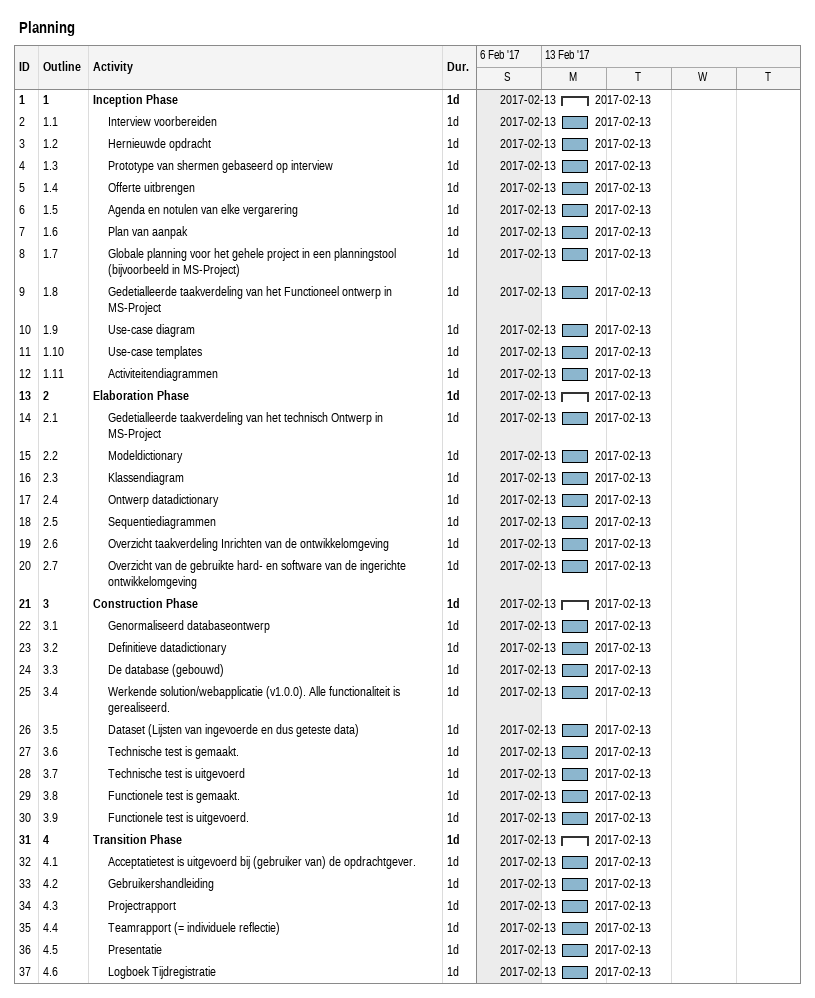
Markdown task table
Planning

| ID | WBS | Task | Duration | Start | Finish |
|---|---|---|---|---|---|
| 1 | 1 | **Inception Phase** | 1d | 2017-02-13 | 2017-02-13 |
| 2 | 1.1 | Interview voorbereiden | 1d | 2017-02-13 | 2017-02-13 |
| 3 | 1.2 | Hernieuwde opdracht | 1d | 2017-02-13 | 2017-02-13 |
| 4 | 1.3 | Prototype van shermen gebaseerd op interview | 1d | 2017-02-13 | 2017-02-13 |
| 5 | 1.4 | Offerte uitbrengen | 1d | 2017-02-13 | 2017-02-13 |
| 6 | 1.5 | Agenda en notulen van elke vergarering | 1d | 2017-02-13 | 2017-02-13 |
| 7 | 1.6 | Plan van aanpak | 1d | 2017-02-13 | 2017-02-13 |
| 8 | 1.7 | Globale planning voor het gehele project in een planningstool (bijvoorbeeld in MS-Project) | 1d | 2017-02-13 | 2017-02-13 |
| 9 | 1.8 | Gedetialleerde taakverdeling van het Functioneel ontwerp in MS-Project | 1d | 2017-02-13 | 2017-02-13 |
| 10 | 1.9 | Use-case diagram | 1d | 2017-02-13 | 2017-02-13 |
| 11 | 1.10 | Use-case templates | 1d | 2017-02-13 | 2017-02-13 |
| 12 | 1.11 | Activiteitendiagrammen | 1d | 2017-02-13 | 2017-02-13 |
| 13 | 2 | **Elaboration Phase** | 1d | 2017-02-13 | 2017-02-13 |
| 14 | 2.1 | Gedetialleerde taakverdeling van het technisch Ontwerp in MS-Project | 1d | 2017-02-13 | 2017-02-13 |
| 15 | 2.2 | Modeldictionary | 1d | 2017-02-13 | 2017-02-13 |
| 16 | 2.3 | Klassendiagram | 1d | 2017-02-13 | 2017-02-13 |
| 17 | 2.4 | Ontwerp datadictionary | 1d | 2017-02-13 | 2017-02-13 |
| 18 | 2.5 | Sequentiediagrammen | 1d | 2017-02-13 | 2017-02-13 |
| 19 | 2.6 | Overzicht taakverdeling Inrichten van de ontwikkelomgeving | 1d | 2017-02-13 | 2017-02-13 |
| 20 | 2.7 | Overzicht van de gebruikte hard- en software van de ingerichte ontwikkelomgeving | 1d | 2017-02-13 | 2017-02-13 |
| 21 | 3 | **Construction Phase** | 1d | 2017-02-13 | 2017-02-13 |
| 22 | 3.1 | Genormaliseerd databaseontwerp | 1d | 2017-02-13 | 2017-02-13 |
| 23 | 3.2 | Definitieve datadictionary | 1d | 2017-02-13 | 2017-02-13 |
| 24 | 3.3 | De database (gebouwd) | 1d | 2017-02-13 | 2017-02-13 |
| 25 | 3.4 | Werkende solution/webapplicatie (v1.0.0). Alle functionaliteit is gerealiseerd. | 1d | 2017-02-13 | 2017-02-13 |
| 26 | 3.5 | Dataset (Lijsten van ingevoerde en dus geteste data) | 1d | 2017-02-13 | 2017-02-13 |
| 27 | 3.6 | Technische test is gemaakt. | 1d | 2017-02-13 | 2017-02-13 |
| 28 | 3.7 | Technische test is uitgevoerd | 1d | 2017-02-13 | 2017-02-13 |
| 29 | 3.8 | Functionele test is gemaakt. | 1d | 2017-02-13 | 2017-02-13 |
| 30 | 3.9 | Functionele test is uitgevoerd. | 1d | 2017-02-13 | 2017-02-13 |
| 31 | 4 | **Transition Phase** | 1d | 2017-02-13 | 2017-02-13 |
| 32 | 4.1 | Acceptatietest is uitgevoerd bij (gebruiker van) de opdrachtgever. | 1d | 2017-02-13 | 2017-02-13 |
| 33 | 4.2 | Gebruikershandleiding | 1d | 2017-02-13 | 2017-02-13 |
| 34 | 4.3 | Projectrapport | 1d | 2017-02-13 | 2017-02-13 |
| 35 | 4.4 | Teamrapport (= individuele reflectie) | 1d | 2017-02-13 | 2017-02-13 |
| 36 | 4.5 | Presentatie | 1d | 2017-02-13 | 2017-02-13 |
| 37 | 4.6 | Logboek Tijdregistratie | 1d | 2017-02-13 | 2017-02-13 |
